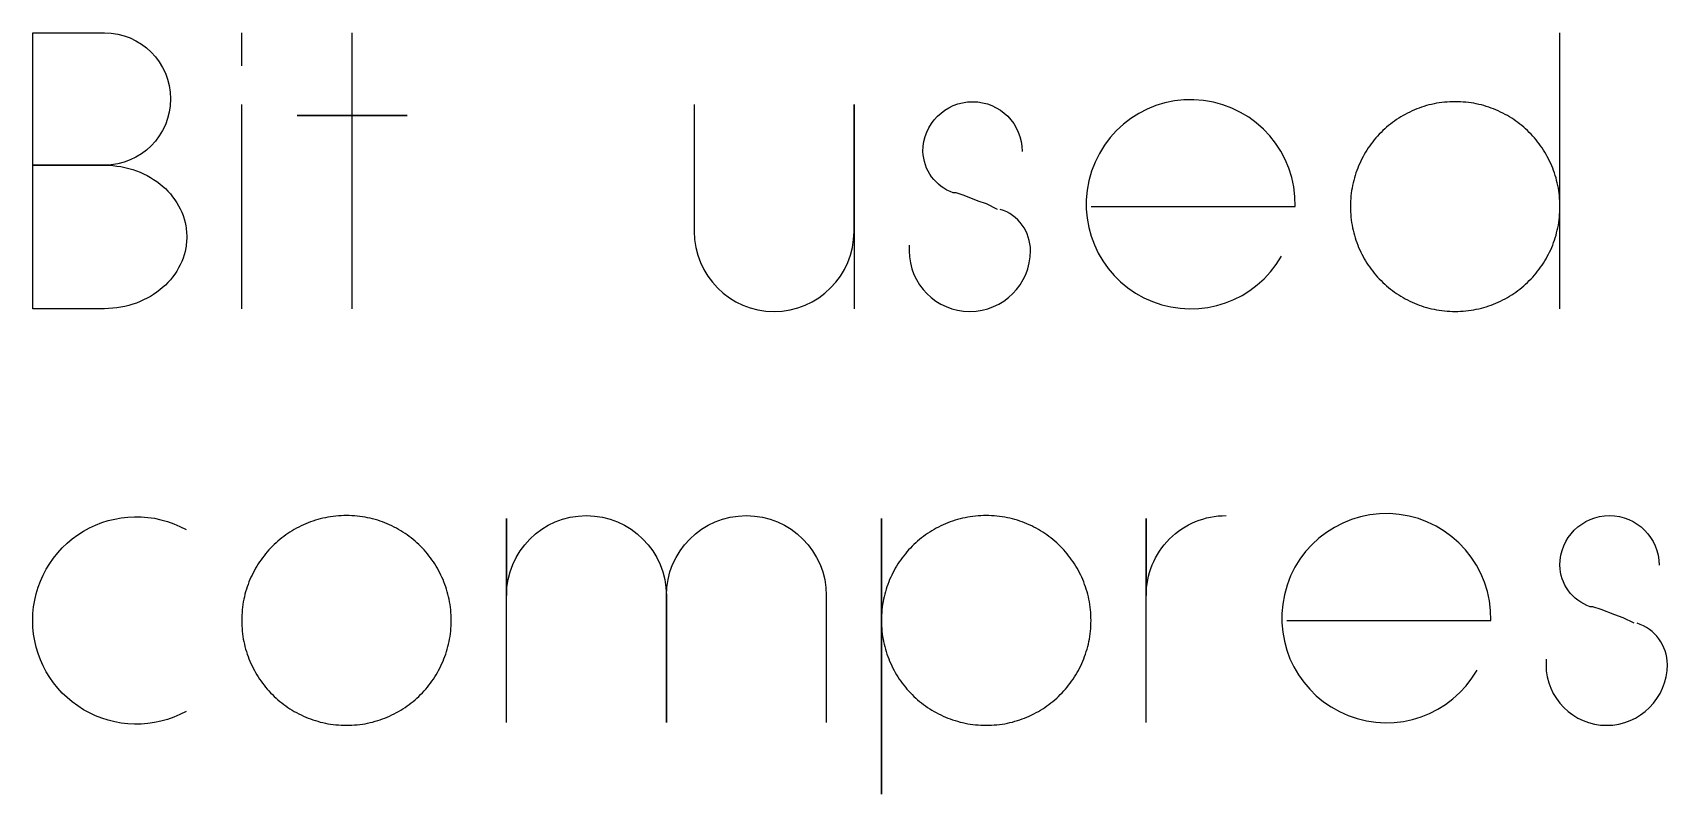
# Model space of a CAD drawing. Extents: x -888 to 5190, y -506 to 2808.
# Drawn here: x -808.3 to -571.2, y 2143.3 to 2253.7 of the extents above; entities that cross this region are included whole.
import ezdxf

# ---------------------------------------------------------------- set-up
doc = ezdxf.new("R2010")
doc.units = 0
doc.layers.add('LAYER_1', color=18, linetype='CONTINUOUS')

msp = doc.modelspace()

# ---------------------------------------------------------------- linework, layer by layer
at = {"layer": 'LAYER_1'}
msp.add_lwpolyline([(-808.28, 2213.68), (-808.28, 2253.68), (-797.88, 2253.68, -1), (-797.88, 2234.48), (-808.28, 2234.48), (-797.88, 2234.48), (-797.27, 2234.47), (-796.66, 2234.43), (-796.06, 2234.36), (-795.48, 2234.27), (-794.9, 2234.16), (-794.33, 2234.02), (-793.78, 2233.85), (-793.23, 2233.67), (-792.7, 2233.46), (-792.19, 2233.23), (-791.69, 2232.98), (-791.2, 2232.71), (-790.74, 2232.42), (-790.28, 2232.11), (-789.85, 2231.78), (-789.44, 2231.44), (-789.04, 2231.08), (-788.67, 2230.7), (-788.31, 2230.31), (-787.98, 2229.9), (-787.67, 2229.48), (-787.38, 2229.04), (-787.12, 2228.59), (-786.88, 2228.13), (-786.66, 2227.66), (-786.47, 2227.18), (-786.31, 2226.68), (-786.18, 2226.18), (-786.07, 2225.67), (-786.03, 2225.41), (-786, 2225.15), (-785.97, 2224.88), (-785.95, 2224.62), (-785.94, 2224.35), (-785.94, 2224.08), (-785.94, 2223.82), (-785.95, 2223.55), (-785.97, 2223.28), (-786, 2223.02), (-786.03, 2222.76), (-786.07, 2222.5), (-786.18, 2221.99), (-786.31, 2221.48), (-786.47, 2220.99), (-786.66, 2220.51), (-786.88, 2220.04), (-787.12, 2219.58), (-787.38, 2219.13), (-787.67, 2218.69), (-787.98, 2218.27), (-788.31, 2217.86), (-788.67, 2217.47), (-789.04, 2217.09), (-789.44, 2216.73), (-789.85, 2216.39), (-790.28, 2216.06), (-790.74, 2215.75), (-791.2, 2215.46), (-791.69, 2215.19), (-792.19, 2214.94), (-792.7, 2214.71), (-793.23, 2214.5), (-793.78, 2214.32), (-794.33, 2214.15), (-794.9, 2214.01), (-795.48, 2213.9), (-796.06, 2213.8), (-796.66, 2213.74), (-797.27, 2213.7), (-797.88, 2213.68)], format="xyb", close=True, dxfattribs=at)
for points in [[(-777.94, 2248.88), (-777.94, 2253.68)], [(-761.94, 2213.68), (-761.94, 2241.68), (-769.94, 2241.68), (-753.94, 2241.68), (-761.94, 2241.68), (-761.94, 2253.68)], [(-586.74, 2213.68), (-586.74, 2228.48), (-586.74, 2228.88), (-586.76, 2229.27), (-586.78, 2229.65), (-586.82, 2230.04), (-586.86, 2230.42), (-586.91, 2230.8), (-586.97, 2231.17), (-587.05, 2231.55), (-587.13, 2231.92), (-587.22, 2232.28), (-587.31, 2232.65), (-587.42, 2233), (-587.54, 2233.36), (-587.66, 2233.71), (-587.79, 2234.06), (-587.93, 2234.4), (-588.08, 2234.74), (-588.24, 2235.07), (-588.4, 2235.4), (-588.57, 2235.73), (-588.75, 2236.05), (-588.94, 2236.37), (-589.13, 2236.68), (-589.33, 2236.98), (-589.54, 2237.28), (-589.76, 2237.58), (-589.98, 2237.87), (-590.21, 2238.15), (-590.44, 2238.43), (-590.69, 2238.7), (-590.93, 2238.97), (-591.19, 2239.23), (-591.45, 2239.49), (-591.72, 2239.74), (-591.99, 2239.98), (-592.27, 2240.21), (-592.55, 2240.44), (-592.84, 2240.66), (-593.14, 2240.88), (-593.44, 2241.09), (-593.74, 2241.29), (-594.06, 2241.48), (-594.37, 2241.67), (-594.69, 2241.85), (-595.02, 2242.02), (-595.35, 2242.19), (-595.68, 2242.34), (-596.02, 2242.49), (-596.36, 2242.63), (-596.71, 2242.76), (-597.06, 2242.89), (-597.42, 2243), (-597.78, 2243.11), (-598.14, 2243.21), (-598.5, 2243.29), (-598.87, 2243.38), (-599.25, 2243.45), (-599.62, 2243.51), (-600, 2243.56), (-600.38, 2243.61), (-600.77, 2243.64), (-601.16, 2243.66), (-601.55, 2243.68), (-601.94, 2243.68), (-602.33, 2243.68), (-602.72, 2243.66), (-603.11, 2243.64), (-603.49, 2243.61), (-603.87, 2243.56), (-604.25, 2243.51), (-604.63, 2243.45), (-605, 2243.38), (-605.37, 2243.29), (-605.74, 2243.21), (-606.1, 2243.11), (-606.46, 2243), (-606.81, 2242.89), (-607.16, 2242.76), (-607.51, 2242.63), (-607.85, 2242.49), (-608.19, 2242.34), (-608.53, 2242.19), (-608.86, 2242.02), (-609.18, 2241.85), (-609.5, 2241.67), (-609.82, 2241.48), (-610.13, 2241.29), (-610.44, 2241.09), (-610.74, 2240.88), (-611.03, 2240.66), (-611.32, 2240.44), (-611.61, 2240.21), (-611.88, 2239.98), (-612.16, 2239.74), (-612.42, 2239.49), (-612.69, 2239.23), (-612.94, 2238.97), (-613.19, 2238.7), (-613.43, 2238.43), (-613.67, 2238.15), (-613.9, 2237.87), (-614.12, 2237.58), (-614.33, 2237.28), (-614.54, 2236.98), (-614.74, 2236.68), (-614.94, 2236.37), (-615.12, 2236.05), (-615.3, 2235.73), (-615.47, 2235.4), (-615.64, 2235.07), (-615.79, 2234.74), (-615.94, 2234.4), (-616.08, 2234.06), (-616.22, 2233.71), (-616.34, 2233.36), (-616.45, 2233), (-616.56, 2232.65), (-616.66, 2232.28), (-616.75, 2231.92), (-616.83, 2231.55), (-616.9, 2231.17), (-616.96, 2230.8), (-617.02, 2230.42), (-617.06, 2230.04), (-617.09, 2229.65), (-617.12, 2229.27), (-617.13, 2228.88), (-617.14, 2228.48), (-617.13, 2228.09), (-617.12, 2227.7), (-617.09, 2227.31), (-617.06, 2226.93), (-617.02, 2226.55), (-616.96, 2226.17), (-616.9, 2225.79), (-616.83, 2225.42), (-616.75, 2225.05), (-616.66, 2224.69), (-616.56, 2224.32), (-616.45, 2223.96), (-616.34, 2223.61), (-616.22, 2223.26), (-616.08, 2222.91), (-615.94, 2222.57), (-615.79, 2222.23), (-615.64, 2221.89), (-615.47, 2221.56), (-615.3, 2221.24), (-615.12, 2220.92), (-614.94, 2220.6), (-614.74, 2220.29), (-614.54, 2219.99), (-614.33, 2219.68), (-614.12, 2219.39), (-613.9, 2219.1), (-613.67, 2218.82), (-613.43, 2218.54), (-613.19, 2218.26), (-612.94, 2218), (-612.69, 2217.74), (-612.42, 2217.48), (-612.16, 2217.23), (-611.88, 2216.99), (-611.61, 2216.75), (-611.32, 2216.53), (-611.03, 2216.3), (-610.74, 2216.09), (-610.44, 2215.88), (-610.13, 2215.68), (-609.82, 2215.48), (-609.5, 2215.3), (-609.18, 2215.12), (-608.86, 2214.95), (-608.53, 2214.78), (-608.19, 2214.63), (-607.85, 2214.48), (-607.51, 2214.34), (-607.16, 2214.21), (-606.81, 2214.08), (-606.46, 2213.97), (-606.1, 2213.86), (-605.74, 2213.76), (-605.37, 2213.67), (-605, 2213.59), (-604.63, 2213.52), (-604.25, 2213.46), (-603.87, 2213.41), (-603.49, 2213.36), (-603.11, 2213.33), (-602.72, 2213.3), (-602.33, 2213.29), (-601.94, 2213.28), (-601.55, 2213.29), (-601.16, 2213.3), (-600.77, 2213.33), (-600.38, 2213.36), (-600, 2213.41), (-599.62, 2213.46), (-599.25, 2213.52), (-598.87, 2213.59), (-598.5, 2213.67), (-598.14, 2213.76), (-597.78, 2213.86), (-597.42, 2213.97), (-597.06, 2214.08), (-596.71, 2214.21), (-596.36, 2214.34), (-596.02, 2214.48), (-595.68, 2214.63), (-595.35, 2214.78), (-595.02, 2214.95), (-594.69, 2215.12), (-594.37, 2215.3), (-594.06, 2215.48), (-593.74, 2215.68), (-593.44, 2215.88), (-593.14, 2216.09), (-592.84, 2216.3), (-592.55, 2216.53), (-592.27, 2216.75), (-591.99, 2216.99), (-591.72, 2217.23), (-591.45, 2217.48), (-591.19, 2217.74), (-590.93, 2218), (-590.69, 2218.26), (-590.44, 2218.54), (-590.21, 2218.82), (-589.98, 2219.1), (-589.76, 2219.39), (-589.54, 2219.68), (-589.33, 2219.99), (-589.13, 2220.29), (-588.94, 2220.6), (-588.75, 2220.92), (-588.57, 2221.24), (-588.4, 2221.56), (-588.24, 2221.89), (-588.08, 2222.23), (-587.93, 2222.57), (-587.79, 2222.91), (-587.66, 2223.26), (-587.54, 2223.61), (-587.42, 2223.96), (-587.31, 2224.32), (-587.22, 2224.69), (-587.13, 2225.05), (-587.05, 2225.42), (-586.97, 2225.79), (-586.91, 2226.17), (-586.86, 2226.55), (-586.82, 2226.93), (-586.78, 2227.31), (-586.76, 2227.7), (-586.74, 2228.09), (-586.74, 2228.48), (-586.74, 2253.68)], [(-777.94, 2213.68), (-777.94, 2243.28)]]:
    msp.add_lwpolyline(points, dxfattribs=at)
for points in [[(-712.34, 2243.28), (-712.34, 2224.88, 1), (-689.14, 2224.88), (-689.14, 2243.28), (-689.14, 2213.68)], [(-668.34, 2228.08), (-669.94, 2228.88), (-671.14, 2229.28), (-673.14, 2230.08), (-674.34, 2230.48), (-674.74, 2230.48, -0.313298), (-679.14, 2236.48, -1), (-664.74, 2236.48)], [(-654.74, 2228.48), (-625.14, 2228.48, 0.90232), (-655.08, 2232.22, 0.862347), (-627.14, 2221.28)], [(-681.14, 2222.88), (-681.14, 2222.08, 1), (-663.54, 2222.08, 0.329104), (-667.94, 2228.08)], [(-626.36, 2168.48), (-596.76, 2168.48, 0.90232), (-626.71, 2172.22, 0.862347), (-598.76, 2161.28)], [(-786.04, 2155.28, -0.569347), (-808.28, 2168.48, -0.569347), (-786.04, 2181.68)], [(-739.56, 2153.68), (-739.56, 2183.28), (-739.56, 2172.08, -1), (-716.36, 2172.08), (-716.36, 2153.68), (-716.36, 2172.08, -1), (-693.16, 2172.08), (-693.16, 2153.68)], [(-646.76, 2153.68), (-646.76, 2183.28), (-646.76, 2172.08, -0.416092), (-635.16, 2183.68)], [(-575.96, 2168.08), (-577.56, 2168.88), (-578.76, 2169.28), (-580.76, 2170.08), (-581.96, 2170.48), (-582.36, 2170.48, -0.313298), (-586.76, 2176.48, -1), (-572.36, 2176.48)], [(-588.76, 2162.88), (-588.76, 2162.08, 1), (-571.16, 2162.08, 0.329104), (-575.56, 2168.08)]]:
    msp.add_lwpolyline(points, format="xyb", dxfattribs=at)
for points in [[(-762.76, 2153.28), (-762.37, 2153.29), (-761.98, 2153.3), (-761.59, 2153.33), (-761.21, 2153.36), (-760.83, 2153.41), (-760.45, 2153.46), (-760.07, 2153.52), (-759.7, 2153.59), (-759.33, 2153.67), (-758.97, 2153.76), (-758.6, 2153.86), (-758.24, 2153.97), (-757.89, 2154.08), (-757.54, 2154.21), (-757.19, 2154.34), (-756.85, 2154.48), (-756.51, 2154.63), (-756.17, 2154.78), (-755.84, 2154.95), (-755.52, 2155.12), (-755.2, 2155.3), (-754.88, 2155.48), (-754.57, 2155.68), (-754.27, 2155.88), (-753.96, 2156.09), (-753.67, 2156.3), (-753.38, 2156.53), (-753.1, 2156.75), (-752.82, 2156.99), (-752.54, 2157.23), (-752.28, 2157.48), (-752.02, 2157.74), (-751.76, 2158), (-751.51, 2158.26), (-751.27, 2158.54), (-751.03, 2158.82), (-750.81, 2159.1), (-750.58, 2159.39), (-750.37, 2159.68), (-750.16, 2159.99), (-749.96, 2160.29), (-749.76, 2160.6), (-749.58, 2160.92), (-749.4, 2161.24), (-749.23, 2161.56), (-749.06, 2161.89), (-748.91, 2162.23), (-748.76, 2162.57), (-748.62, 2162.91), (-748.49, 2163.26), (-748.36, 2163.61), (-748.25, 2163.96), (-748.14, 2164.32), (-748.04, 2164.69), (-747.95, 2165.05), (-747.87, 2165.42), (-747.8, 2165.79), (-747.74, 2166.17), (-747.69, 2166.55), (-747.64, 2166.93), (-747.61, 2167.31), (-747.58, 2167.7), (-747.57, 2168.09), (-747.56, 2168.48), (-747.57, 2168.88), (-747.58, 2169.27), (-747.61, 2169.65), (-747.64, 2170.04), (-747.69, 2170.42), (-747.74, 2170.8), (-747.8, 2171.17), (-747.87, 2171.55), (-747.95, 2171.92), (-748.04, 2172.28), (-748.14, 2172.65), (-748.25, 2173), (-748.36, 2173.36), (-748.49, 2173.71), (-748.62, 2174.06), (-748.76, 2174.4), (-748.91, 2174.74), (-749.06, 2175.07), (-749.23, 2175.4), (-749.4, 2175.73), (-749.58, 2176.05), (-749.76, 2176.37), (-749.96, 2176.68), (-750.16, 2176.98), (-750.37, 2177.28), (-750.58, 2177.58), (-750.81, 2177.87), (-751.03, 2178.15), (-751.27, 2178.43), (-751.51, 2178.7), (-751.76, 2178.97), (-752.02, 2179.23), (-752.28, 2179.49), (-752.54, 2179.74), (-752.82, 2179.98), (-753.1, 2180.21), (-753.38, 2180.44), (-753.67, 2180.66), (-753.96, 2180.88), (-754.27, 2181.09), (-754.57, 2181.29), (-754.88, 2181.48), (-755.2, 2181.67), (-755.52, 2181.85), (-755.84, 2182.02), (-756.17, 2182.19), (-756.51, 2182.34), (-756.85, 2182.49), (-757.19, 2182.63), (-757.54, 2182.76), (-757.89, 2182.89), (-758.24, 2183), (-758.6, 2183.11), (-758.97, 2183.21), (-759.33, 2183.29), (-759.7, 2183.38), (-760.07, 2183.45), (-760.45, 2183.51), (-760.83, 2183.56), (-761.21, 2183.61), (-761.59, 2183.64), (-761.98, 2183.66), (-762.37, 2183.68), (-762.76, 2183.68), (-763.16, 2183.68), (-763.55, 2183.66), (-763.93, 2183.64), (-764.32, 2183.61), (-764.7, 2183.56), (-765.08, 2183.51), (-765.45, 2183.45), (-765.83, 2183.38), (-766.2, 2183.29), (-766.56, 2183.21), (-766.93, 2183.11), (-767.28, 2183), (-767.64, 2182.89), (-767.99, 2182.76), (-768.34, 2182.63), (-768.68, 2182.49), (-769.02, 2182.34), (-769.35, 2182.19), (-769.68, 2182.02), (-770.01, 2181.85), (-770.33, 2181.67), (-770.65, 2181.48), (-770.96, 2181.29), (-771.26, 2181.09), (-771.56, 2180.88), (-771.86, 2180.66), (-772.15, 2180.44), (-772.43, 2180.21), (-772.71, 2179.98), (-772.98, 2179.74), (-773.25, 2179.49), (-773.51, 2179.23), (-773.77, 2178.97), (-774.02, 2178.7), (-774.26, 2178.43), (-774.49, 2178.15), (-774.72, 2177.87), (-774.94, 2177.58), (-775.16, 2177.28), (-775.37, 2176.98), (-775.57, 2176.68), (-775.76, 2176.37), (-775.95, 2176.05), (-776.13, 2175.73), (-776.3, 2175.4), (-776.47, 2175.07), (-776.62, 2174.74), (-776.77, 2174.4), (-776.91, 2174.06), (-777.04, 2173.71), (-777.17, 2173.36), (-777.28, 2173), (-777.39, 2172.65), (-777.49, 2172.28), (-777.57, 2171.92), (-777.66, 2171.55), (-777.73, 2171.17), (-777.79, 2170.8), (-777.84, 2170.42), (-777.89, 2170.04), (-777.92, 2169.65), (-777.94, 2169.27), (-777.96, 2168.88), (-777.96, 2168.48), (-777.96, 2168.09), (-777.94, 2167.7), (-777.92, 2167.31), (-777.89, 2166.93), (-777.84, 2166.55), (-777.79, 2166.17), (-777.73, 2165.79), (-777.66, 2165.42), (-777.57, 2165.05), (-777.49, 2164.69), (-777.39, 2164.32), (-777.28, 2163.96), (-777.17, 2163.61), (-777.04, 2163.26), (-776.91, 2162.91), (-776.77, 2162.57), (-776.62, 2162.23), (-776.47, 2161.89), (-776.3, 2161.56), (-776.13, 2161.24), (-775.95, 2160.92), (-775.76, 2160.6), (-775.57, 2160.29), (-775.37, 2159.99), (-775.16, 2159.68), (-774.94, 2159.39), (-774.72, 2159.1), (-774.49, 2158.82), (-774.26, 2158.54), (-774.02, 2158.26), (-773.77, 2158), (-773.51, 2157.74), (-773.25, 2157.48), (-772.98, 2157.23), (-772.71, 2156.99), (-772.43, 2156.75), (-772.15, 2156.53), (-771.86, 2156.3), (-771.56, 2156.09), (-771.26, 2155.88), (-770.96, 2155.68), (-770.65, 2155.48), (-770.33, 2155.3), (-770.01, 2155.12), (-769.68, 2154.95), (-769.35, 2154.78), (-769.02, 2154.63), (-768.68, 2154.48), (-768.34, 2154.34), (-767.99, 2154.21), (-767.64, 2154.08), (-767.28, 2153.97), (-766.93, 2153.86), (-766.56, 2153.76), (-766.2, 2153.67), (-765.83, 2153.59), (-765.45, 2153.52), (-765.08, 2153.46), (-764.7, 2153.41), (-764.32, 2153.36), (-763.93, 2153.33), (-763.55, 2153.3), (-763.16, 2153.29)], [(-685.16, 2153.68), (-685.16, 2183.28), (-685.16, 2168.48), (-685.16, 2168.09), (-685.14, 2167.7), (-685.12, 2167.31), (-685.09, 2166.93), (-685.04, 2166.55), (-684.99, 2166.17), (-684.93, 2165.79), (-684.86, 2165.42), (-684.77, 2165.05), (-684.69, 2164.69), (-684.59, 2164.32), (-684.48, 2163.96), (-684.37, 2163.61), (-684.24, 2163.26), (-684.11, 2162.91), (-683.97, 2162.57), (-683.82, 2162.23), (-683.67, 2161.89), (-683.5, 2161.56), (-683.33, 2161.24), (-683.15, 2160.92), (-682.96, 2160.6), (-682.77, 2160.29), (-682.57, 2159.99), (-682.36, 2159.68), (-682.14, 2159.39), (-681.92, 2159.1), (-681.69, 2158.82), (-681.46, 2158.54), (-681.22, 2158.26), (-680.97, 2158), (-680.71, 2157.74), (-680.45, 2157.48), (-680.18, 2157.23), (-679.91, 2156.99), (-679.63, 2156.75), (-679.35, 2156.53), (-679.06, 2156.3), (-678.76, 2156.09), (-678.46, 2155.88), (-678.16, 2155.68), (-677.85, 2155.48), (-677.53, 2155.3), (-677.21, 2155.12), (-676.88, 2154.95), (-676.55, 2154.78), (-676.22, 2154.63), (-675.88, 2154.48), (-675.54, 2154.34), (-675.19, 2154.21), (-674.84, 2154.08), (-674.48, 2153.97), (-674.13, 2153.86), (-673.76, 2153.76), (-673.4, 2153.67), (-673.03, 2153.59), (-672.65, 2153.52), (-672.28, 2153.46), (-671.9, 2153.41), (-671.52, 2153.36), (-671.13, 2153.33), (-670.75, 2153.3), (-670.36, 2153.29), (-669.96, 2153.28), (-669.57, 2153.29), (-669.18, 2153.3), (-668.79, 2153.33), (-668.41, 2153.36), (-668.03, 2153.41), (-667.65, 2153.46), (-667.27, 2153.52), (-666.9, 2153.59), (-666.53, 2153.67), (-666.17, 2153.76), (-665.8, 2153.86), (-665.44, 2153.97), (-665.09, 2154.08), (-664.74, 2154.21), (-664.39, 2154.34), (-664.05, 2154.48), (-663.71, 2154.63), (-663.37, 2154.78), (-663.04, 2154.95), (-662.72, 2155.12), (-662.4, 2155.3), (-662.08, 2155.48), (-661.77, 2155.68), (-661.47, 2155.88), (-661.16, 2156.09), (-660.87, 2156.3), (-660.58, 2156.53), (-660.3, 2156.75), (-660.02, 2156.99), (-659.74, 2157.23), (-659.48, 2157.48), (-659.22, 2157.74), (-658.96, 2158), (-658.71, 2158.26), (-658.47, 2158.54), (-658.23, 2158.82), (-658.01, 2159.1), (-657.78, 2159.39), (-657.57, 2159.68), (-657.36, 2159.99), (-657.16, 2160.29), (-656.96, 2160.6), (-656.78, 2160.92), (-656.6, 2161.24), (-656.43, 2161.56), (-656.26, 2161.89), (-656.11, 2162.23), (-655.96, 2162.57), (-655.82, 2162.91), (-655.69, 2163.26), (-655.56, 2163.61), (-655.45, 2163.96), (-655.34, 2164.32), (-655.24, 2164.69), (-655.15, 2165.05), (-655.07, 2165.42), (-655, 2165.79), (-654.94, 2166.17), (-654.89, 2166.55), (-654.84, 2166.93), (-654.81, 2167.31), (-654.78, 2167.7), (-654.77, 2168.09), (-654.76, 2168.48), (-654.77, 2168.88), (-654.78, 2169.27), (-654.81, 2169.65), (-654.84, 2170.04), (-654.89, 2170.42), (-654.94, 2170.8), (-655, 2171.17), (-655.07, 2171.55), (-655.15, 2171.92), (-655.24, 2172.28), (-655.34, 2172.65), (-655.45, 2173), (-655.56, 2173.36), (-655.69, 2173.71), (-655.82, 2174.06), (-655.96, 2174.4), (-656.11, 2174.74), (-656.26, 2175.07), (-656.43, 2175.4), (-656.6, 2175.73), (-656.78, 2176.05), (-656.96, 2176.37), (-657.16, 2176.68), (-657.36, 2176.98), (-657.57, 2177.28), (-657.78, 2177.58), (-658.01, 2177.87), (-658.23, 2178.15), (-658.47, 2178.43), (-658.71, 2178.7), (-658.96, 2178.97), (-659.22, 2179.23), (-659.48, 2179.49), (-659.74, 2179.74), (-660.02, 2179.98), (-660.3, 2180.21), (-660.58, 2180.44), (-660.87, 2180.66), (-661.16, 2180.88), (-661.47, 2181.09), (-661.77, 2181.29), (-662.08, 2181.48), (-662.4, 2181.67), (-662.72, 2181.85), (-663.04, 2182.02), (-663.37, 2182.19), (-663.71, 2182.34), (-664.05, 2182.49), (-664.39, 2182.63), (-664.74, 2182.76), (-665.09, 2182.89), (-665.44, 2183), (-665.8, 2183.11), (-666.17, 2183.21), (-666.53, 2183.29), (-666.9, 2183.38), (-667.27, 2183.45), (-667.65, 2183.51), (-668.03, 2183.56), (-668.41, 2183.61), (-668.79, 2183.64), (-669.18, 2183.66), (-669.57, 2183.68), (-669.96, 2183.68), (-670.36, 2183.68), (-670.75, 2183.66), (-671.13, 2183.64), (-671.52, 2183.61), (-671.9, 2183.56), (-672.28, 2183.51), (-672.65, 2183.45), (-673.03, 2183.38), (-673.4, 2183.29), (-673.76, 2183.21), (-674.13, 2183.11), (-674.48, 2183), (-674.84, 2182.89), (-675.19, 2182.76), (-675.54, 2182.63), (-675.88, 2182.49), (-676.22, 2182.34), (-676.55, 2182.19), (-676.88, 2182.02), (-677.21, 2181.85), (-677.53, 2181.67), (-677.85, 2181.48), (-678.16, 2181.29), (-678.46, 2181.09), (-678.76, 2180.88), (-679.06, 2180.66), (-679.35, 2180.44), (-679.63, 2180.21), (-679.91, 2179.98), (-680.18, 2179.74), (-680.45, 2179.49), (-680.71, 2179.23), (-680.97, 2178.97), (-681.22, 2178.7), (-681.46, 2178.43), (-681.69, 2178.15), (-681.92, 2177.87), (-682.14, 2177.58), (-682.36, 2177.28), (-682.57, 2176.98), (-682.77, 2176.68), (-682.96, 2176.37), (-683.15, 2176.05), (-683.33, 2175.73), (-683.5, 2175.4), (-683.67, 2175.07), (-683.82, 2174.74), (-683.97, 2174.4), (-684.11, 2174.06), (-684.24, 2173.71), (-684.37, 2173.36), (-684.48, 2173), (-684.59, 2172.65), (-684.69, 2172.28), (-684.77, 2171.92), (-684.86, 2171.55), (-684.93, 2171.17), (-684.99, 2170.8), (-685.04, 2170.42), (-685.09, 2170.04), (-685.12, 2169.65), (-685.14, 2169.27), (-685.16, 2168.88), (-685.16, 2168.48), (-685.16, 2143.28)]]:
    msp.add_lwpolyline(points, close=True, dxfattribs=at)

doc.saveas('drawing.dxf')
